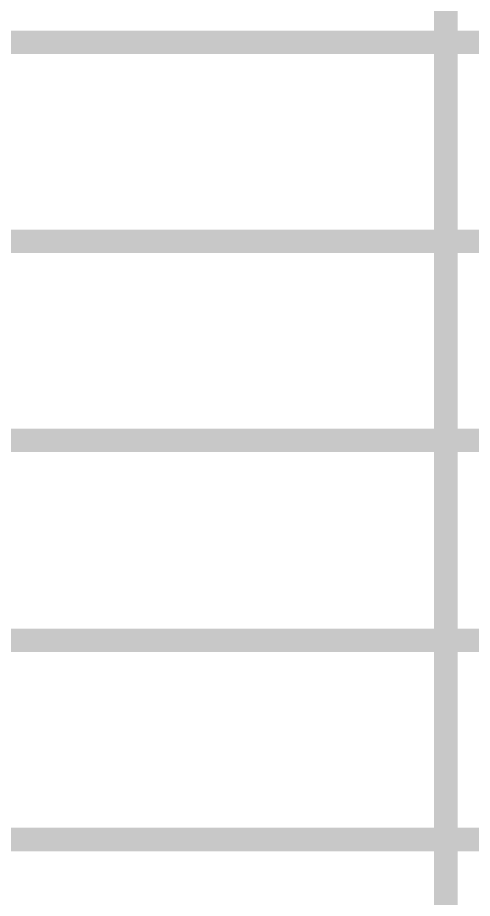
# Model space of a CAD drawing. Header units: inches. Extents: x 0 to 31.5, y 0 to 22.3.
# Drawn here: x 3.7877 to 4.0163, y 17.6699 to 18.1122 of the extents above; entities that cross this region are included whole.
import ezdxf

# ---------------------------------------------------------------- set-up
doc = ezdxf.new("R2010")
doc.units = ezdxf.units.IN
doc.header["$MEASUREMENT"] = 0
doc.layers.add('Sheet', color=255, linetype='Continuous')

msp = doc.modelspace()

# ---------------------------------------------------------------- linework, layer by layer
at = {"layer": 'Sheet'}
for points in [[(3.80258, 18.99968, 0.0118, 0.0118, 0), (4.00295, 18.99968, 0.0118, 0.0118, 0), (4.00295, 18.89976, 0.0118, 0.0118, 0), (4.00295, 18.59999, 0.0118, 0.0118, 0), (4.00295, 17.1, 0.0118, 0.0118, 0), (4.00295, 16.79965, 0.0118, 0.0118, 0), (4.00295, 16.69973, 0.0118, 0.0118, 0), (4.00295, 16.49989, 0.0118, 0.0118, 0)], [(3.40297, 18.0998, 0.0118, 0.0118, 0), (3.80258, 18.0998, 0.0118, 0.0118, 0)], [(3.80258, 18.0998, 0.0118, 0.0118, 0), (4.80274, 18.0998, 0.0118, 0.0118, 0), (4.80274, 17.19992, 0.0118, 0.0118, 0)], [(3.40297, 17.99988, 0.0118, 0.0118, 0), (3.80258, 17.99988, 0.0118, 0.0118, 0)], [(3.80258, 17.79946, 0.0118, 0.0118, 0), (4.20276, 17.79946, 0.0118, 0.0118, 0), (4.20276, 17.99988, 0.0118, 0.0118, 0)], [(3.80258, 17.99988, 0.0118, 0.0118, 0), (4.20276, 17.99988, 0.0118, 0.0118, 0), (5.70243, 17.99988, 0.0118, 0.0118, 0), (7.0023, 17.99988, 0.0118, 0.0118, 0)], [(3.40297, 17.89995, 0.0118, 0.0118, 0), (3.80258, 17.89995, 0.0118, 0.0118, 0)], [(3.80258, 17.69953, 0.0118, 0.0118, 0), (4.40256, 17.69953, 0.0118, 0.0118, 0), (4.40256, 17.89995, 0.0118, 0.0118, 0)], [(3.80258, 17.89995, 0.0118, 0.0118, 0), (4.40256, 17.89995, 0.0118, 0.0118, 0), (6.20251, 17.89995, 0.0118, 0.0118, 0), (7.0023, 17.89995, 0.0118, 0.0118, 0)], [(3.40297, 17.79946, 0.0118, 0.0118, 0), (3.80258, 17.79946, 0.0118, 0.0118, 0)], [(3.40297, 17.69953, 0.0118, 0.0118, 0), (3.80258, 17.69953, 0.0118, 0.0118, 0)]]:
    msp.add_lwpolyline(points, format="xyseb", dxfattribs=at)

doc.saveas('drawing.dxf')
